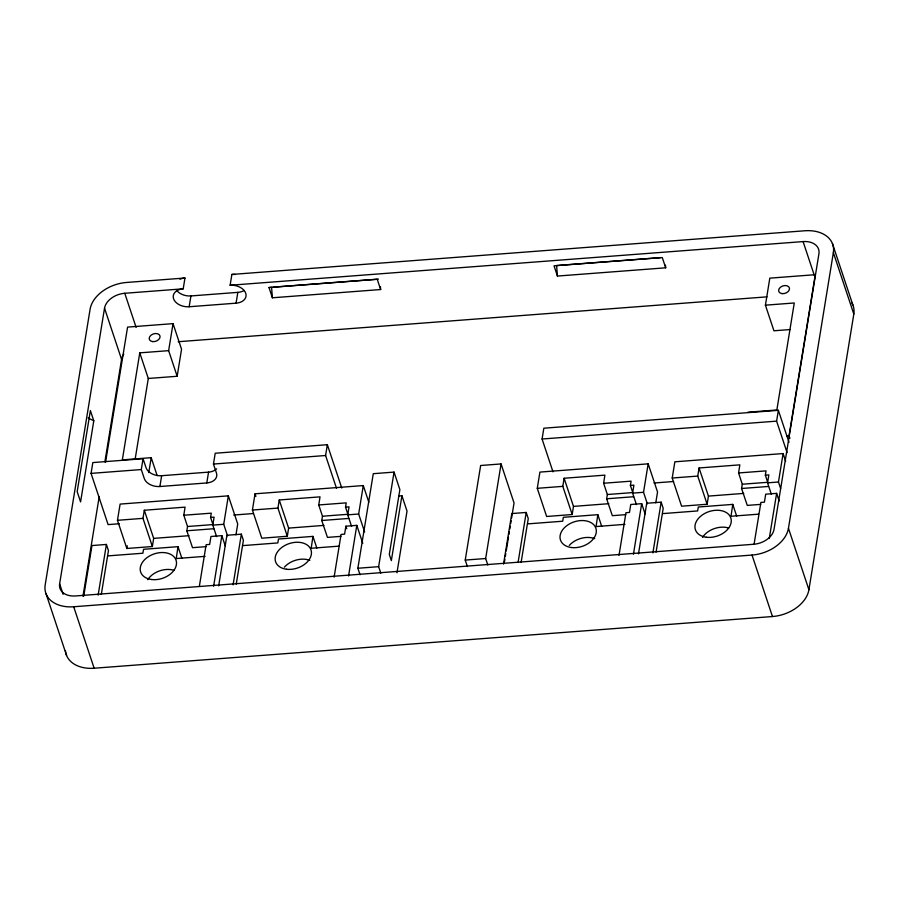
<?xml version="1.0" encoding="UTF-8"?>
<svg xmlns="http://www.w3.org/2000/svg" width="899" height="899" viewBox="0 0 899 899"><rect width="100%" height="100%" fill="white"/><g stroke="black" fill="none" stroke-linecap="round" stroke-linejoin="round"><path stroke-width="1.35" d="M107.936 555.885L142.896 553.222L143.537 549.3L178.002 546.671L176.249 558.549L205.141 556.346M242.887 545.603L277.836 542.929L278.476 539.018L312.953 536.388L311.189 548.266L338.709 546.165M527.758 523.881L562.707 521.218L563.347 517.307L597.824 514.678L596.071 526.556L624.962 524.353M662.698 513.599L697.658 510.935L698.298 507.014L732.764 504.395L731.011 516.262L758.531 514.172M205.972 546.659L192.521 547.682L186.812 530.781L187.531 526.511L183.812 515.239L185.07 507.137L144.312 510.25L142.986 518.363L152.358 546.536L126.838 548.48L117.466 520.307L120.106 504.092L228.346 495.843L237.718 524.016L235.954 534.849M340.912 536.366L327.461 537.388L321.763 520.499L322.471 516.228L318.752 504.957L320.022 496.855L279.252 499.968L277.937 508.081L287.309 536.254L261.778 538.198L252.405 510.025L255.046 493.809L363.286 485.561L368.826 502.204M625.794 514.655L612.331 515.678L606.634 498.788L607.353 494.517L603.622 483.246L604.892 475.144L564.123 478.257L562.808 486.359L572.18 514.531L546.648 516.487L537.276 488.314L539.917 472.099L648.168 463.839L657.54 492.011L655.764 502.856M760.734 504.373L747.271 505.395L741.574 488.494L742.293 484.224L738.573 472.964L739.832 464.85L699.074 467.974L697.748 476.077L707.12 504.249L681.588 506.193L672.216 478.021L674.868 461.805L783.108 453.557L785.659 461.243M152.358 546.536L153.673 538.389L144.312 510.25M287.309 536.254L288.613 528.106L279.252 499.968M572.18 514.531L573.483 506.395L564.123 478.257M707.12 504.249L708.434 496.102L699.074 467.974M63.121 594.318L59.626 583.811L104.531 308.166A18.665 12.901 -18.4 0 1 124.77 293.276L183.216 288.826L184.969 278.016L126.534 282.466A33.6 23.217 -18.4 0 0 90.091 309.267L45.186 584.912A33.6 23.217 -18.4 0 0 73.696 606.758L94.148 668.227L772.466 616.534A33.6 23.217 -18.4 0 0 808.909 589.733L853.814 314.088A33.6 23.217 -18.4 0 0 851.971 303.132M93.788 420.822L80.584 501.9L77.179 491.652L90.383 410.573L93.788 420.822L88.214 417.968M119.275 523.757L108.105 524.611L91.069 473.391L92.822 462.58L143.065 458.737L146.043 467.705A13.069 8.878 9.3 0 0 161.651 475.706L208.557 472.132A13.069 8.878 9.3 0 0 216.614 468.817M82.978 596.251L99.227 496.518M104.868 461.895L121.567 359.386A18.665 12.901 -18.4 0 1 123.781 354.116M83.731 596.127L91.968 545.547L106.408 544.446L108.453 550.593L101.306 594.453M105.599 462.007L127.579 327.101L173.035 323.64L181.553 349.25L177.159 376.276L148.29 378.468L139.772 352.858L168.641 350.655L177.159 376.276M98.137 595.149L106.408 544.446M139.772 352.858L122.343 459.872L151.201 457.681L157.168 475.605M135.108 459.423L148.29 378.468M126.838 548.48L127.276 545.772M341.766 488.045L327.348 444.702L215.221 453.242L213.456 464.053L216.445 473.009A13.069 8.878 9.3 0 1 206.792 482.943L159.887 486.516A13.069 8.878 9.3 0 1 144.278 478.515L141.3 469.548L143.065 458.737M148.785 472.537L151.201 457.681M168.641 350.655L173.035 323.64M159.887 486.516L161.651 475.706M853.814 314.088L833.362 252.619A33.6 23.217 -18.4 0 0 804.852 230.773L231.875 274.442L230.122 285.253A13.069 8.878 9.3 0 1 245.73 293.254A13.069 8.878 9.3 0 1 236.077 303.177L189.172 306.75L190.936 295.94L237.842 292.366A13.069 8.878 9.3 0 0 243.753 290.692M206.792 482.943L208.557 472.132M236.077 303.177L237.842 292.366M199.398 586.069L206.129 544.715L209.647 544.446L210.95 536.478L221.862 535.647L225.267 545.895M212.625 523.566L210.58 517.419L211.276 513.16L183.812 515.239M216.625 536.658L212.793 525.128L214.097 517.15L210.58 517.419M213.625 586.227L221.862 535.647M227.548 535.815L223.716 524.297L228.346 495.843M218.671 585.845L226.919 535.265L241.348 534.163L243.393 540.31L236.246 584.159M233.088 584.867L241.348 534.163M336.518 488.348L325.595 455.512L327.348 444.702M334.113 577.158L341.069 534.433L344.587 534.163L345.89 526.196L356.802 525.364L362.769 543.288M347.565 513.284L345.519 507.137L346.216 502.867L318.752 504.957M351.576 526.365L347.744 514.846L349.037 506.867L345.519 507.137M348.565 575.944L356.802 525.364M364.623 531.938L358.656 514.014L363.286 485.561M360.038 574.764L357.869 568.258L373.276 473.683L394.054 472.099L399.875 489.595L389.301 554.458L391.346 560.605L401.92 495.742L399.212 495.945M380.805 573.18L378.648 566.673L394.054 472.099M396.976 572.787L407.022 511.104L401.92 495.742M467.401 566.572L465.233 560.077L480.65 465.502L501.069 463.94L514.048 502.957L511.598 518.026M487.831 565.022L485.662 558.526L501.069 463.94M503.541 564.134L511.789 513.554L526.218 512.452L528.264 518.599L521.117 562.448M504.451 561.886L504.901 559.144M505.339 556.402L505.789 553.672M506.238 550.93L508.463 537.22M508.913 534.478L509.362 531.736M509.812 528.994L510.25 526.252M510.699 523.51L511.149 520.768M518.184 561.785L526.218 512.452M552.997 471.851L542.075 439.015L543.839 428.205L778.365 410.326L789.007 442.319M618.984 555.447L625.951 512.722L629.469 512.452L630.761 504.485L641.684 503.654L645.089 513.891M632.435 491.573L630.39 485.426L631.087 481.156L603.622 483.246M636.447 504.654L632.615 493.135L633.907 485.157L630.39 485.426M633.435 554.234L641.684 503.654M647.359 503.822L643.527 492.292L648.168 463.839M638.492 553.851L646.729 503.26L661.158 502.159L663.204 508.306L656.068 552.166M652.899 552.874L661.158 502.159M790.435 329.528L773.938 330.787L765.42 305.177L769.814 278.151L815.281 274.689L789.041 435.745L789.895 438.307M754.149 543.783L760.891 502.44L764.408 502.17L765.712 494.192L776.624 493.36L779.175 501.046M767.386 481.291L765.341 475.144L766.027 470.874L738.573 472.964M787.086 452.658L776.601 421.137L778.365 410.326M771.387 494.371L767.555 482.842L768.859 474.874L765.341 475.144M769.274 538.479L776.624 493.36M780.602 488.415L778.467 482.01L783.108 453.557M808.909 589.733L788.457 528.264L833.362 252.619M272.397 297.783L268.992 287.545L271.577 287.253L272.397 297.783L380.648 289.534L380.434 286.905M230.122 285.253L803.088 241.584A18.665 12.901 -18.4 0 1 818.933 253.72L774.028 529.365A18.665 12.901 -18.4 0 1 753.789 544.255L75.46 595.958A18.665 12.901 -18.4 0 1 59.626 583.811M272.97 287.152L378.434 279.117M660.698 257.597L556.616 265.531L557.436 276.06L665.687 267.812L665.474 265.183M268.992 287.545L377.232 279.286L380.648 289.534M178.171 341.732L766.982 296.85M765.42 305.177L794.278 302.974L776.848 409.989L747.979 412.192M91.069 473.391L141.3 469.548M542.075 439.015L776.601 421.137M786.872 435.914L789.041 435.745M117.466 520.307L142.986 518.363M252.405 510.025L277.937 508.081M537.276 488.314L562.808 486.359M672.216 478.021L697.748 476.077M233.74 515.037L253.282 513.543M654.045 482.999L673.587 481.516M212.793 525.128L223.716 524.297M347.744 514.846L358.656 514.014M632.615 493.135L643.527 492.292M767.555 482.842L778.467 482.01M153.673 538.389L189.004 535.692M288.613 528.106L323.943 525.398M573.483 506.395L608.814 503.687M708.434 496.102L743.754 493.405M73.696 606.758L752.025 555.065A33.6 23.217 -18.4 0 0 788.457 528.264M213.456 464.053L325.595 455.512M742.293 484.224L767.982 482.28M187.531 526.511L213.22 524.567M322.471 516.228L348.16 514.273M607.353 494.517L633.042 492.562M321.763 520.499L348.745 518.442M606.634 498.788L633.615 496.731M741.574 488.494L768.555 486.449M186.812 530.781L213.793 528.736M357.869 568.258L378.648 566.673M465.233 560.077L485.662 558.526M832.407 243.494L852.859 304.963M803.088 241.584L814.449 275.723M665.687 267.812L662.271 257.563L554.031 265.812L557.436 276.06M752.025 555.065L772.466 616.534M732.764 504.395L736.663 516.093M597.824 514.678L601.712 526.376M345.89 526.196L346.744 528.758M312.953 536.388L316.841 548.087M255.046 493.809L255.9 496.372M124.77 293.276L136.131 327.427M104.531 308.166L121.567 359.386M178.002 546.671L181.901 558.38M46.141 594.037L66.593 655.506M569.258 545.446A18.665 12.901 -18.4 0 1 594.711 538.625M702.524 537.4A18.665 12.901 -18.4 0 1 728.684 528.005M284.387 567.168A18.665 12.901 -18.4 0 1 309.84 560.335M147.762 579.686A18.665 12.901 -18.4 0 1 173.923 570.292M94.148 668.227A33.6 23.217 -18.4 0 1 65.447 650.573M190.936 295.94A13.069 8.878 9.3 0 1 176.53 290.231M179.912 279.263A13.069 8.878 9.3 0 1 184.969 278.016M231.875 274.442A13.069 8.878 9.3 0 1 235.246 274.498M189.172 306.75A13.069 8.878 9.3 0 1 173.563 298.749A13.069 8.878 9.3 0 1 183.216 288.826M571.371 547.525A18.665 12.901 -18.4 0 0 596.161 529.286A18.665 12.901 -18.4 0 0 566.966 525.533A18.665 12.901 -18.4 0 0 571.371 547.525M706.311 537.231A18.665 12.901 -18.4 0 0 731.101 519.004A18.665 12.901 -18.4 0 0 701.905 515.239A18.665 12.901 -18.4 0 0 706.311 537.231M286.489 569.236A18.665 12.901 -18.4 0 0 311.279 550.997A18.665 12.901 -18.4 0 0 282.084 547.244A18.665 12.901 -18.4 0 0 286.489 569.236M151.549 579.518A18.665 12.901 -18.4 0 0 176.339 561.279A18.665 12.901 -18.4 0 0 147.144 557.526A18.665 12.901 -18.4 0 0 151.549 579.518M152.594 341.598A5.596 3.866 -18.4 0 0 160.033 336.136A5.596 3.866 -18.4 0 0 151.279 335.001A5.596 3.866 -18.4 0 0 152.594 341.598M782.018 293.625A5.596 3.866 -18.4 0 0 789.457 288.163A5.596 3.866 -18.4 0 0 780.703 287.028A5.596 3.866 -18.4 0 0 782.018 293.625"/></g></svg>
